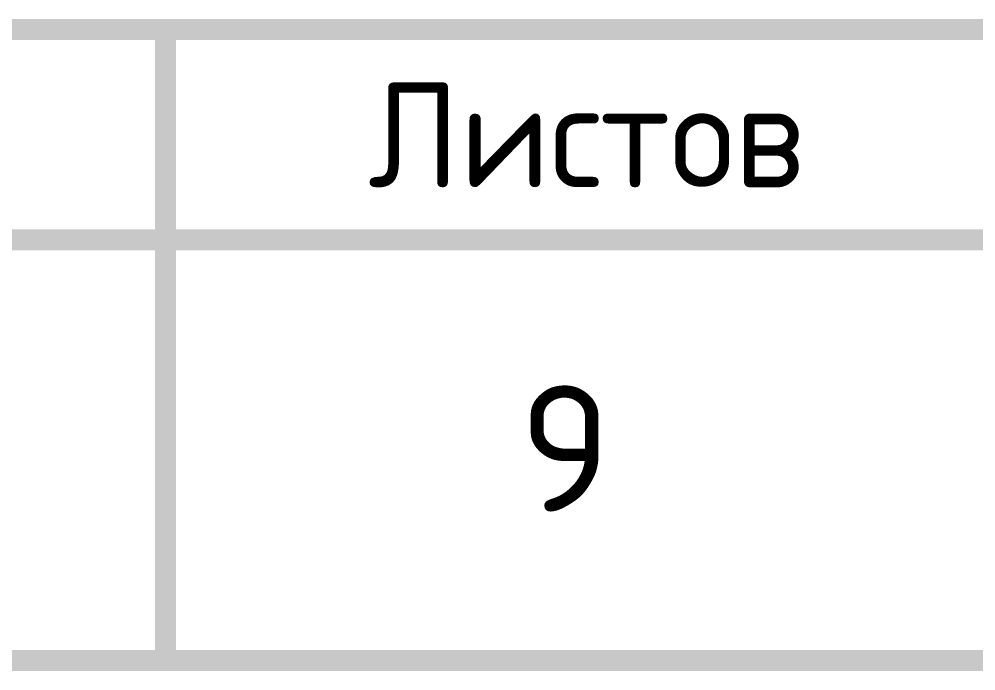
# Model space of a CAD drawing. Header units: millimetres. Extents: x 1601 to 15402, y -324 to 12625.
# Drawn here: x 7573.84 to 7596.57, y 337.99 to 353.49 of the extents above; entities that cross this region are included whole.
import ezdxf
from ezdxf.enums import TextEntityAlignment as Align

# ---------------------------------------------------------------- set-up
doc = ezdxf.new("R2010")
doc.units = ezdxf.units.MM
doc.styles.add('-ISOCPEUR-', font='isocpeur.TTF')
doc.styles.add('GOST', font='GOST Common.ttf')

msp = doc.modelspace()

# ---------------------------------------------------------------- linework, layer by layer
at = {"const_width": 0.5}
for points in [[(7412.3177, 353.2356), (7597.3177, 353.2356)], [(7577.3177, 353.2356), (7577.3177, 338.2356)], [(7547.3177, 348.2356), (7597.3177, 348.2356)], [(7477.3177, 338.2356), (7597.3177, 338.2356)]]:
    msp.add_lwpolyline(points, dxfattribs=at)

# ---------------------------------------------------------------- texts
at = {"style": 'GOST'}
msp.add_text('Листов', height=2.5, dxfattribs=at).set_placement((7587.3177, 350.7356), align=Align.MIDDLE_CENTER)
at = {"style": '-ISOCPEUR-', "flags": 8}
msp.add_attdef('9', text='*', height=3, dxfattribs=at).set_placement((7586.8226, 343.275), align=Align.MIDDLE_CENTER)

doc.saveas('drawing.dxf')
